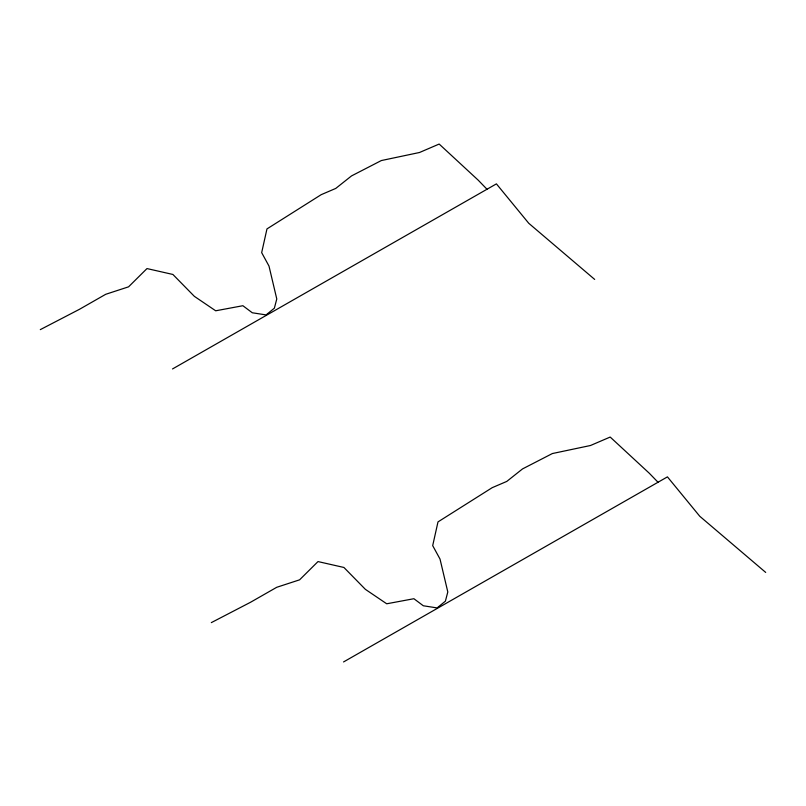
<?xml version="1.0" encoding="UTF-8"?>
<svg xmlns="http://www.w3.org/2000/svg" width="806" height="806" viewBox="0 0 806 806"><rect width="100%" height="100%" fill="white"/><g stroke="black" fill="none" stroke-linecap="round" stroke-linejoin="round"><path stroke-width="1.21" d="M172.524 368.947L496.415 183.869L528.766 223.292L594.677 279.42M343.547 661.948L667.439 476.87L699.789 516.293L765.7 572.421M40.3 329.634L79.482 309.292L105.707 294.301L128.567 286.835L146.984 268.569L172.897 274.463L194.347 296.336L215.686 310.794L242.878 305.716L252.288 312.768L266.081 314.914L274.372 308.164L276.78 298.976L268.992 266.061L261.668 252.641L266.967 228.914L321.181 194.679L335.759 188.423L351.497 175.93L381.349 160.545L419.483 152.505L439.169 144.052L478.24 180.201L486.995 189.249M211.323 622.625L250.505 602.284L276.73 587.292L299.59 579.836L318.007 561.57L343.92 567.464L365.37 589.337L386.709 603.785L413.901 598.717L423.311 605.769L437.104 607.915L445.396 601.165L447.804 591.967L440.016 559.052L432.691 545.632L437.99 521.905L492.204 487.67L506.773 481.424L522.52 468.921L552.372 453.546L590.506 445.496L610.192 437.054L649.253 473.203L658.018 482.25"/></g></svg>
